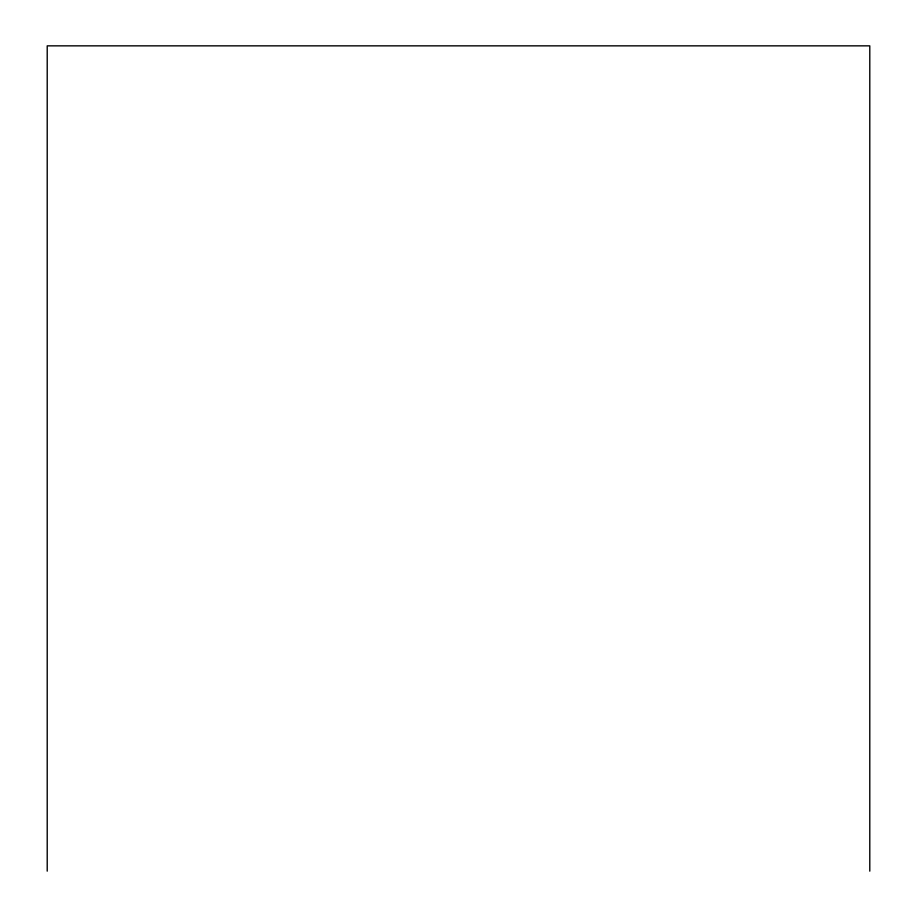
<?xml version="1.0" encoding="UTF-8"?>
<svg xmlns="http://www.w3.org/2000/svg" width="917" height="917" viewBox="0 0 917 917"><rect width="100%" height="100%" fill="white"/><g stroke="black" fill="none" stroke-linecap="round" stroke-linejoin="round"><path stroke-width="1.38" d="M869.786 871.15L869.786 45.85L47.214 45.85L47.214 871.15"/></g></svg>
